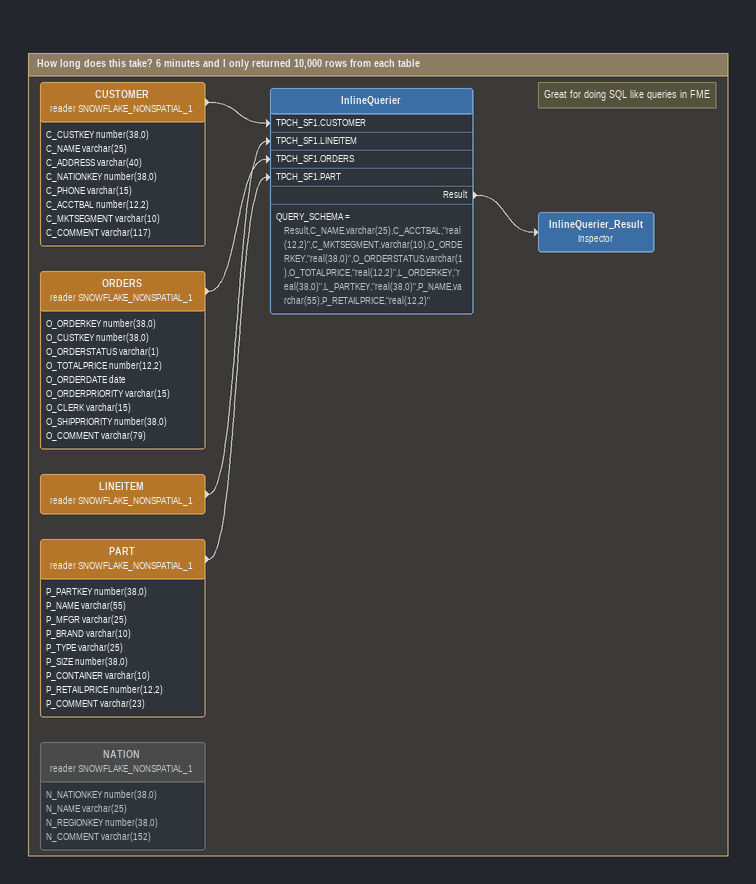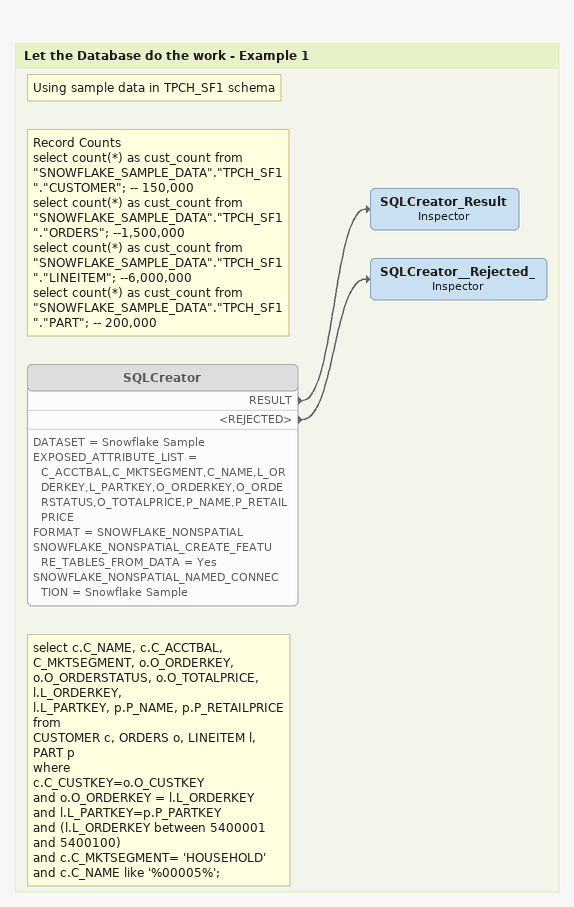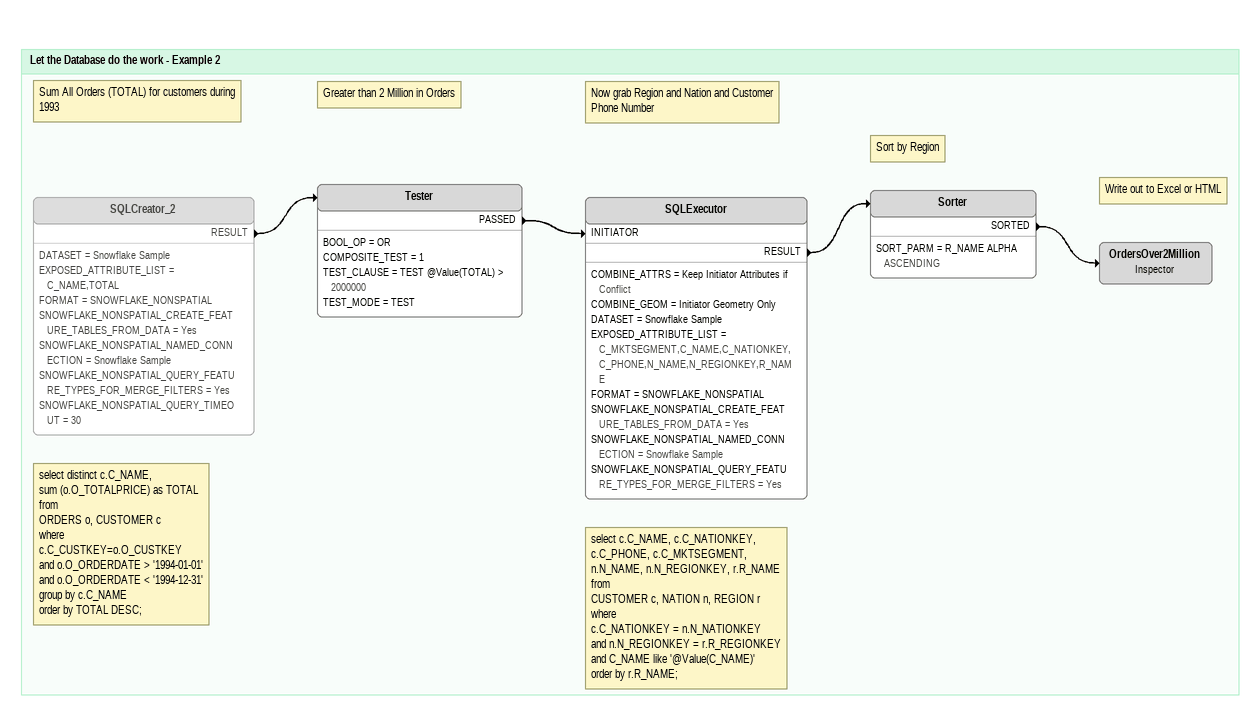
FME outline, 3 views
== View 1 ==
Bookmark: How long does this take? 6 minutes and I only returned 10,000 rows from each table
CUSTOMER (reader SNOWFLAKE_NONSPATIAL_1)
    attributes: C_CUSTKEY number(38,0), C_NAME varchar(25), C_ADDRESS varchar(40), C_NATIONKEY number(38,0), C_PHONE varchar(15), C_ACCTBAL number(12,2), C_MKTSEGMENT varchar(10), C_COMMENT varchar(117)
    -> InlineQuerier [TPCH_SF1.CUSTOMER]
ORDERS (reader SNOWFLAKE_NONSPATIAL_1)
    attributes: O_ORDERKEY number(38,0), O_CUSTKEY number(38,0), O_ORDERSTATUS varchar(1), O_TOTALPRICE number(12,2), O_ORDERDATE date, O_ORDERPRIORITY varchar(15), O_CLERK varchar(15), O_SHIPPRIORITY number(38,0), O_COMMENT varchar(79)
    -> InlineQuerier [TPCH_SF1.ORDERS]
LINEITEM (reader SNOWFLAKE_NONSPATIAL_1)
    -> InlineQuerier [TPCH_SF1.LINEITEM]
PART (reader SNOWFLAKE_NONSPATIAL_1)
    attributes: P_PARTKEY number(38,0), P_NAME varchar(55), P_MFGR varchar(25), P_BRAND varchar(10), P_TYPE varchar(25), P_SIZE number(38,0), P_CONTAINER varchar(10), P_RETAILPRICE number(12,2), P_COMMENT varchar(23)
    -> InlineQuerier [TPCH_SF1.PART]
Note: Great for doing SQL like queries in FME
InlineQuerier
    QUERY_SCHEMA = Result,C_NAME,varchar(25),C_ACCTBAL,"real(12,2)",C_MKTSEGMENT,varchar(10),O_ORDERKEY,"real(38,0)",O_ORDERSTATUS,varchar(1),O_TOTALPRICE,"real(12,2)",L_ORDERKEY,"real(38,0)",L_PARTKEY,"real(38,0)",P_NAME,varchar(55),P_RETAILPRICE,"real(12,2)"
    Result -> InlineQuerier_Result
InlineQuerier_Result: Inspector
NATION (reader SNOWFLAKE_NONSPATIAL_1) [off]
    attributes: N_NATIONKEY number(38,0), N_NAME varchar(25), N_REGIONKEY number(38,0), N_COMMENT varchar(152)

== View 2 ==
Bookmark: Let the Database do the work - Example 1
Note: Using sample data in TPCH_SF1 schema
Note: Record Counts / select count(*) as cust_count from "SNOWFLAKE_SAMPLE_DATA"."TPCH_SF1"."CUSTOMER"; -- 150,000 / select count(*) as cust_count from "SNOWFLAKE_SAMPLE_DATA"."TPCH_SF1"."ORDERS"; --1,500,000 / select count(*) as cust_count from "SNOWFLAKE_SAMPLE_DATA"."TPCH_SF1"."LINEITEM"; --6,000,000 / select count(*) as cust_count from "SNOWFLAKE_SAMPLE_DATA"."TPCH_SF1"."PART"; -- 200,000
Note: select c.C_NAME, c.C_ACCTBAL, C_MKTSEGMENT, o.O_ORDERKEY, / o.O_ORDERSTATUS, o.O_TOTALPRICE, l.L_ORDERKEY, / l.L_PARTKEY, p.P_NAME, p.P_RETAILPRICE / from / CUSTOMER c, ORDERS o, LINEITEM l, PART p / where / c.C_CUSTKEY=o.O_CUSTKEY / and o.O_ORDERKEY = l.L_ORDERKEY / and l.L_PARTKEY=p.P_PARTKEY / and (l.L_ORDERKEY between 5400001 and 5400100) / and c.C_MKTSEGMENT= 'HOUSEHOLD' / and c.C_NAME like '%00005%';
SQLCreator [off]
    DATASET = Snowflake Sample
    EXPOSED_ATTRIBUTE_LIST = C_ACCTBAL,C_MKTSEGMENT,C_NAME,L_ORDERKEY,L_PARTKEY,O_ORDERKEY,O_ORDERSTATUS,O_TOTALPRICE,P_NAME,P_RETAILPRICE
    FORMAT = SNOWFLAKE_NONSPATIAL
    SNOWFLAKE_NONSPATIAL_CREATE_FEATURE_TABLES_FROM_DATA = Yes
    SNOWFLAKE_NONSPATIAL_NAMED_CONNECTION = Snowflake Sample
    RESULT -> SQLCreator_Result
    <REJECTED> -> SQLCreator__Rejected_
SQLCreator_Result: Inspector
SQLCreator__Rejected_: Inspector

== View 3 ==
Bookmark: Let the Database do the work - Example 2
Note: Sum All Orders (TOTAL) for customers during 1993
Note: select distinct c.C_NAME, / sum (o.O_TOTALPRICE) as TOTAL / from / ORDERS o, CUSTOMER c / where / c.C_CUSTKEY=o.O_CUSTKEY / and o.O_ORDERDATE > '1994-01-01' / and o.O_ORDERDATE < '1994-12-31' / group by c.C_NAME / order by TOTAL DESC;
SQLCreator_2 [off]
    DATASET = Snowflake Sample
    EXPOSED_ATTRIBUTE_LIST = C_NAME,TOTAL
    FORMAT = SNOWFLAKE_NONSPATIAL
    SNOWFLAKE_NONSPATIAL_CREATE_FEATURE_TABLES_FROM_DATA = Yes
    SNOWFLAKE_NONSPATIAL_NAMED_CONNECTION = Snowflake Sample
    SNOWFLAKE_NONSPATIAL_QUERY_FEATURE_TYPES_FOR_MERGE_FILTERS = Yes
    SNOWFLAKE_NONSPATIAL_QUERY_TIMEOUT = 30
    RESULT -> Tester
Note: Greater than 2 Million in Orders
Tester
    BOOL_OP = OR
    COMPOSITE_TEST = 1
    TEST_CLAUSE = TEST @Value(TOTAL) > 2000000
    TEST_MODE = TEST
    PASSED -> SQLExecutor [INITIATOR]
Note: Now grab Region and Nation and Customer Phone Number
Note: select c.C_NAME, c.C_NATIONKEY, c.C_PHONE, c.C_MKTSEGMENT, / n.N_NAME, n.N_REGIONKEY, r.R_NAME / from / CUSTOMER c, NATION n, REGION r / where / c.C_NATIONKEY = n.N_NATIONKEY / and n.N_REGIONKEY = r.R_REGIONKEY / and C_NAME like '@Value(C_NAME)' / order by r.R_NAME;
SQLExecutor
    COMBINE_ATTRS = Keep Initiator Attributes if Conflict
    COMBINE_GEOM = Initiator Geometry Only
    DATASET = Snowflake Sample
    EXPOSED_ATTRIBUTE_LIST = C_MKTSEGMENT,C_NAME,C_NATIONKEY,C_PHONE,N_NAME,N_REGIONKEY,R_NAME
    FORMAT = SNOWFLAKE_NONSPATIAL
    SNOWFLAKE_NONSPATIAL_CREATE_FEATURE_TABLES_FROM_DATA = Yes
    SNOWFLAKE_NONSPATIAL_NAMED_CONNECTION = Snowflake Sample
    SNOWFLAKE_NONSPATIAL_QUERY_FEATURE_TYPES_FOR_MERGE_FILTERS = Yes
    RESULT -> Sorter
Note: Sort by Region
Sorter
    SORT_PARM = R_NAME ALPHA ASCENDING
    SORTED -> OrdersOver2Million
Note: Write out to Excel or HTML
OrdersOver2Million: Inspector
